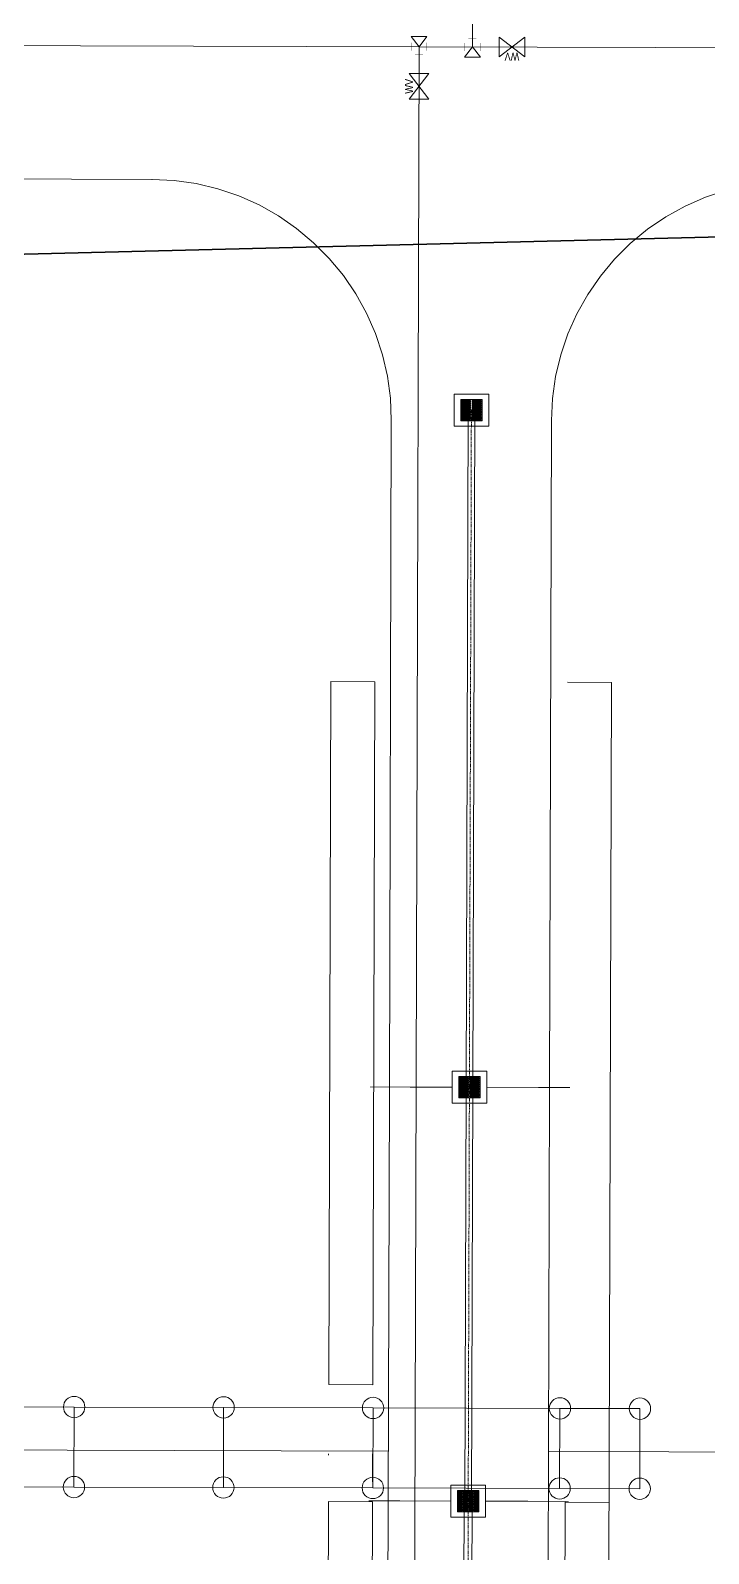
# Model space of a CAD drawing. Header units: feet. Extents: x 2383389 to 2386040, y 1992760 to 1995674.
# Drawn here: x 2384730.5 to 2384857.5, y 1993639.5 to 1993924.9 of the extents above; entities that cross this region are included whole.
import ezdxf
from ezdxf.enums import TextEntityAlignment as Align
from ezdxf.lldxf.tags import DXFTag

# ---------------------------------------------------------------- set-up
doc = ezdxf.new("R2010")
doc.units = ezdxf.units.FT
doc.header["$MEASUREMENT"] = 0
doc.linetypes.add('PHANTOM2', pattern=[1.25, 0.625, -0.125, 0.125, -0.125, 0.125, -0.125])
doc.layers.get('0').update_dxf_attribs({"lineweight": 15})
for name, color, linetype, lineweight in [('C-FIRE-PIPE-06IN', 150, "UT-FIRE6''", 0), ('C-FIRE-PIPE-08IN', 150, 'UT-FIRE8', 0), ('C-FIRE-PIPE-12IN', 140, "UT-FIRE12''", 0), ('C-FIRE-STRC', 140, 'Continuous', 0)]:
    doc.layers.add(name, color=color, linetype=linetype, lineweight=lineweight)
for name, color, linetype, lineweight, true_color in [('C-PRKG-CONC', 1, 'Continuous', 0, 0xff0000), ('C-PRKG-GRVL', 7, 'Continuous', 0, 0xadadad), ('C-STRM-PIPE', 7, 'Continuous', 0, 0x00cc33), ('C-STRM-PIPE-PH2', 7, 'Continuous', 0, 0x00cc33), ('C-STRM-STRC', 7, 'Continuous', 0, 0x00cc33)]:
    doc.layers.add(name, color=color, linetype=linetype, lineweight=lineweight, true_color=true_color)
doc.layers.add('CJ-TOPO-PIPE', color=11, linetype='PHANTOM2')
doc.layers.add('CJ-TOPO-ROAD', color=52, linetype='Continuous')
doc.styles.add('_sys_ls_Arial Narrow', font='ARIALN.TTF', dxfattribs={"height": 1})
doc.styles.add('PFI_100', font='ARIALN.TTF', dxfattribs={"height": 0.03048})
tags = doc.linetypes.add("UT-FIRE12''", pattern='A,1.25,-0.05,["12\'\'F",_sys_ls_Arial Narrow,S=0.1,R=0,X=-0.05,Y=-0.04],-0.2', length=1.5).pattern_tags.tags
tags[15:16] = [DXFTag(74, 4), DXFTag(75, 0), DXFTag(340, '0'), DXFTag(46, 0.03937), DXFTag(50, 0.0), DXFTag(44, 0.0), DXFTag(45, 0.0)]
tags[4:5] = [DXFTag(74, 4), DXFTag(75, 0), DXFTag(340, '0'), DXFTag(46, 0.03937), DXFTag(50, 0.0), DXFTag(44, 0.0), DXFTag(45, 0.0)]
tags = doc.linetypes.add("UT-FIRE6''", pattern='A,1.25,-0.05,["6\'\'F",_sys_ls_Arial Narrow,S=0.1,R=0,X=-0.025,Y=-0.04],-0.2', length=1.5).pattern_tags.tags
tags[15:16] = [DXFTag(74, 4), DXFTag(75, 0), DXFTag(340, '0'), DXFTag(46, 0.03937), DXFTag(50, 0.0), DXFTag(44, 0.0), DXFTag(45, 0.0)]
tags[4:5] = [DXFTag(74, 4), DXFTag(75, 0), DXFTag(340, '0'), DXFTag(46, 0.03937), DXFTag(50, 0.0), DXFTag(44, 0.0), DXFTag(45, 0.0)]
tags = doc.linetypes.add('UT-FIRE8', pattern='A,1.25,-0.05,["8\'\'F",_sys_ls_Arial Narrow,S=0.1,R=0,X=-0.025,Y=-0.04],-0.2', length=1.5).pattern_tags.tags
tags[15:16] = [DXFTag(74, 4), DXFTag(75, 0), DXFTag(340, '0'), DXFTag(46, 0.03937), DXFTag(50, 0.0), DXFTag(44, 0.0), DXFTag(45, 0.0)]
tags[4:5] = [DXFTag(74, 4), DXFTag(75, 0), DXFTag(340, '0'), DXFTag(46, 0.03937), DXFTag(50, 0.0), DXFTag(44, 0.0), DXFTag(45, 0.0)]

msp = doc.modelspace()

# ---------------------------------------------------------------- linework, layer by layer
at = {"color": 7}
for p, q in [((2384710.64007, 1993667.03704, 4.5), (2384738.63995, 1993666.95536, 4.5)), ((2384738.63995, 1993666.95536, 4.5), (2384738.5962, 1993651.95543, 4.5)), ((2384738.63995, 1993666.95536, 4.5), (2384766.63983, 1993666.87369, 4.5)), ((2384766.63983, 1993666.87369, 4.5), (2384766.59608, 1993651.87376, 4.5)), ((2384766.63983, 1993666.87369, 4.5), (2384794.63972, 1993666.79202, 4.5)), ((2384794.63972, 1993666.79202, 4.5), (2384794.59596, 1993651.79208, 4.5)), ((2384794.63972, 1993666.79202, 4.5), (2384829.63957, 1993666.68993, 4.5)), ((2384829.63957, 1993666.68993, 4.5), (2384829.59581, 1993651.68999, 4.5)), ((2384829.63957, 1993666.68993, 4.5), (2384844.6395, 1993666.64618, 4.5)), ((2384844.6395, 1993666.64618, 4.5), (2384844.59575, 1993651.64624, 4.5)), ((2384710.59632, 1993652.0371, 4.5), (2384738.5962, 1993651.95543, 4.5)), ((2384738.5962, 1993651.95543, 4.5), (2384766.59608, 1993651.87376, 4.5)), ((2384766.59608, 1993651.87376, 4.5), (2384794.59596, 1993651.79208, 4.5)), ((2384794.59596, 1993651.79208, 4.5), (2384829.59581, 1993651.68999, 4.5)), ((2384829.59581, 1993651.68999, 4.5), (2384844.59575, 1993651.64624, 4.5))]:
    msp.add_line(p, q, dxfattribs=at)
for centre in [(2384738.63995, 1993666.95536, 4.5), (2384766.63983, 1993666.87369, 4.5), (2384794.63972, 1993666.79202, 4.5), (2384829.63957, 1993666.68993, 4.5), (2384844.6395, 1993666.64618, 4.5), (2384738.5962, 1993651.95543, 4.5), (2384766.59608, 1993651.87376, 4.5), (2384794.59596, 1993651.79208, 4.5), (2384829.59581, 1993651.68999, 4.5), (2384844.59575, 1993651.64624, 4.5)]:
    msp.add_circle(centre, 2, dxfattribs=at)
at = {"layer": 'C-FIRE-PIPE-06IN'}
msp.add_lwpolyline([(2385090.26253, 1993657.95962), (2385091.02986, 1993921.027), (2384803.2604, 1993921.86638)], dxfattribs=at)
at = {"layer": 'C-FIRE-PIPE-08IN', "flags": 128}
msp.add_lwpolyline([(2384813.26015, 1993921.76578), (2384813.35286, 1993953.55285), (2384787.18129, 1993984.58964), (2384782.06902, 1993984.60455)], dxfattribs=at)
at = {"layer": 'C-FIRE-PIPE-12IN'}
for points in [[(2384803.2604, 1993921.86638), (2384485.95768, 1993922.79192), (2384487.72076, 1994527.23001), (2384501.53667, 1994560.58457), (2384504.95157, 1995009.85291), (2384471.707, 1995083.419)], [(2384800.12693, 1992850.13847), (2384803.2604, 1993921.86638)]]:
    msp.add_lwpolyline(points, dxfattribs=at)
at = {"layer": 'C-FIRE-PIPE-12IN', "const_width": 0.06096, "flags": 128}
for points in [[(2384801.77094, 1993922.62099), (2384801.77149, 1993921.12099)], [(2384804.73962, 1993921.12207), (2384804.73907, 1993922.62207)], [(2384811.77091, 1993922.59328), (2384811.77145, 1993921.09328)], [(2384814.0047, 1993923.32816), (2384812.5047, 1993923.32761)], [(2384813.2547, 1993923.32788), (2384813.25524, 1993921.84382)], [(2384814.73958, 1993921.09436), (2384814.73903, 1993922.59436)], [(2384801.77122, 1993921.87099), (2384803.25528, 1993921.87153)], [(2384802.50582, 1993920.38719), (2384804.00582, 1993920.38774)], [(2384804.73934, 1993921.87207), (2384803.25528, 1993921.87153)], [(2384803.25582, 1993920.38747), (2384803.25528, 1993921.87153)], [(2384811.77118, 1993921.84328), (2384813.25524, 1993921.84382)], [(2384814.73931, 1993921.84436), (2384813.25524, 1993921.84382)]]:
    msp.add_lwpolyline(points, dxfattribs=at)
at = {"layer": 'C-FIRE-PIPE-12IN', "flags": 128}
for points in [[(2384804.73864, 1993923.79207), (2384803.25528, 1993921.87153), (2384801.77052, 1993923.79099), (2384804.73864, 1993923.79207)], [(2384811.77188, 1993919.92328), (2384813.25524, 1993921.84382), (2384814.74001, 1993919.92436), (2384811.77188, 1993919.92328)]]:
    msp.add_lwpolyline(points, dxfattribs=at)
at = {"layer": 'C-FIRE-STRC', "linetype": 'ByBlock', "lineweight": 0}
for p, q in [((2384818.26031, 1993919.97361), (2384823.04464, 1993923.67165)), ((2384818.26031, 1993923.67165), (2384818.26031, 1993919.97361)), ((2384823.04464, 1993919.97361), (2384818.26031, 1993923.67165)), ((2384823.04464, 1993923.67165), (2384823.04464, 1993919.97361)), ((2384801.39674, 1993916.8494), (2384805.09478, 1993912.06508)), ((2384805.09478, 1993916.8494), (2384801.39674, 1993916.8494)), ((2384801.39674, 1993912.06508), (2384805.09478, 1993916.8494)), ((2384805.09478, 1993912.06508), (2384801.39674, 1993912.06508))]:
    msp.add_line(p, q, dxfattribs=at)
at = {"layer": 'C-PRKG-CONC'}
for points, elevation in [([(2384707.92777, 1993897.14435), (2384753.18519, 1993897.01234), (2384753.23613, 1993897.01216), (2384757.38739, 1993896.80339), (2384761.50169, 1993896.21248), (2384765.54391, 1993895.24447), (2384769.47957, 1993893.90762), (2384773.27509, 1993892.21333), (2384776.89809, 1993890.17607), (2384780.31766, 1993887.81321), (2384783.50463, 1993885.14491), (2384786.4318, 1993882.19394), (2384789.07421, 1993878.98547), (2384791.4093, 1993875.54687), (2384793.41716, 1993871.90749), (2384795.08065, 1993868.09837), (2384796.38559, 1993864.15202), (2384797.32083, 1993860.10209), (2384797.87841, 1993855.98315), (2384798.05374, 1993851.88127), (2384798.05316, 1993851.68486), (2384797.68741, 1993726.29132), (2384797.46185, 1993648.96193), (2384797.35627, 1993612.76711)], 280.58), ([(2384827.42438, 1993636.07419), (2384827.68971, 1993727.03678), (2384828.05303, 1993851.59626), (2384828.05361, 1993851.79376), (2384828.05361, 1993851.79376), (2384828.25768, 1993855.94526), (2384828.84393, 1993860.06022), (2384829.80737, 1993864.10354), (2384831.13976, 1993868.04071), (2384832.82975, 1993871.83814), (2384834.86291, 1993875.46345), (2384837.2219, 1993878.8857), (2384839.88659, 1993882.07568), (2384842.83424, 1993885.00619), (2384846.03972, 1993887.65223), (2384849.47567, 1993889.99121), (2384853.11277, 1993892.00319), (2384856.92001, 1993893.67099), (2384860.86488, 1993894.9804)], 284.15485)]:
    msp.add_lwpolyline(points, dxfattribs=dict(at, elevation=elevation))
at = {"layer": 'C-PRKG-CONC', "flags": 128}
for points in [[(2384797.49029, 1993658.71116), (2384617.02597, 1993659.23755)], [(2384786.28523, 1993658.19684), (2384786.28454, 1993657.96045)], [(2384794.5199, 1993652.92675), (2384794.5352, 1993658.17253)], [(2385007.95448, 1993658.09727), (2384827.49016, 1993658.62366)], [(2384838.88908, 1993658.0434), (2384838.27223, 1993446.56709), (2384830.02008, 1993446.59116)], [(2384786.25908, 1993649.22965), (2384785.66839, 1993446.72053)], [(2384786.25908, 1993649.22965), (2384794.50904, 1993649.20559)], [(2384793.91835, 1993446.69622), (2384794.50904, 1993649.20559)], [(2384838.86292, 1993649.07622), (2384830.61296, 1993649.10028), (2384830.02227, 1993446.59116)]]:
    msp.add_lwpolyline(points, dxfattribs=at)
at = {"layer": 'C-PRKG-GRVL', "flags": 128}
for points in [[(2384786.32304, 1993671.15817), (2384786.7073, 1993802.89625), (2384794.95727, 1993802.87219), (2384794.573, 1993671.13411)], [(2384838.8874, 1993656.72064), (2384839.31333, 1993802.74281), (2384831.06118, 1993802.76688)], [(2384786.32304, 1993671.15817), (2384794.573, 1993671.13411)]]:
    msp.add_lwpolyline(points, dxfattribs=at)
at = {"layer": 'C-STRM-PIPE', "color": 102, "linetype": 'Continuous', "lineweight": 0, "true_color": 0x00cc33}
for p, q in [((2384812.43425, 1993853.75139), (2384812.06419, 1993726.88056)), ((2384813.68425, 1993853.74775), (2384813.31418, 1993726.87691)), ((2384812.06419, 1993726.88056), (2384811.83798, 1993649.32928)), ((2384813.31418, 1993726.87691), (2384813.08798, 1993649.32563)), ((2384811.71298, 1993649.32964), (2384811.42858, 1993551.8257)), ((2384813.21298, 1993649.32527), (2384812.92857, 1993551.82133))]:
    msp.add_line(p, q, dxfattribs=at)
at = {"layer": 'C-STRM-PIPE-PH2', "const_width": 0.1524, "flags": 128}
for points in [[(2384809.43572, 1993726.88445), (2384794.06908, 1993726.92927)], [(2384815.9357, 1993726.87302), (2384831.50635, 1993726.8276)], [(2384809.2093, 1993649.33294), (2384793.84287, 1993649.37776)], [(2384815.70928, 1993649.32151), (2384831.28014, 1993649.27609)]]:
    msp.add_lwpolyline(points, dxfattribs=at)
at = {"layer": 'C-STRM-STRC'}
for points in [[(2384816.30925, 1993856.74957, 0), (2384816.30925, 1993850.74957, 0), (2384809.80925, 1993850.74957, 0), (2384809.80925, 1993856.74957, 0), (2384816.30925, 1993856.74957, 0)], [(2384815.05925, 1993855.74957, 0), (2384815.05925, 1993851.74957, 0), (2384811.05925, 1993851.74957, 0), (2384811.05925, 1993855.74957, 0), (2384815.05925, 1993855.74957, 0)], [(2384811.20631, 1993855.60251, 0), (2384811.20631, 1993855.47506, 0), (2384812.02003, 1993855.47506, 0), (2384812.02003, 1993855.60251, 0), (2384811.20631, 1993855.60251, 0)], [(2384811.20631, 1993855.37702, 0), (2384811.20631, 1993855.24957, 0), (2384812.02003, 1993855.24957, 0), (2384812.02003, 1993855.37702, 0), (2384811.20631, 1993855.37702, 0)], [(2384811.20631, 1993855.15153, 0), (2384811.20631, 1993855.02408, 0), (2384812.02003, 1993855.02408, 0), (2384812.02003, 1993855.15153, 0), (2384811.20631, 1993855.15153, 0)], [(2384811.20631, 1993854.92604, 0), (2384811.20631, 1993854.79859, 0), (2384812.02003, 1993854.79859, 0), (2384812.02003, 1993854.92604, 0), (2384811.20631, 1993854.92604, 0)], [(2384811.20631, 1993854.70055, 0), (2384811.20631, 1993854.5731, 0), (2384812.02003, 1993854.5731, 0), (2384812.02003, 1993854.70055, 0), (2384811.20631, 1993854.70055, 0)], [(2384811.20631, 1993854.47506, 0), (2384811.20631, 1993854.34761, 0), (2384812.02003, 1993854.34761, 0), (2384812.02003, 1993854.47506, 0), (2384811.20631, 1993854.47506, 0)], [(2384811.20631, 1993854.24957, 0), (2384811.20631, 1993854.12212, 0), (2384812.02003, 1993854.12212, 0), (2384812.02003, 1993854.24957, 0), (2384811.20631, 1993854.24957, 0)], [(2384811.20631, 1993854.02408, 0), (2384811.20631, 1993853.89663, 0), (2384812.02003, 1993853.89663, 0), (2384812.02003, 1993854.02408, 0), (2384811.20631, 1993854.02408, 0)], [(2384811.20631, 1993853.79859, 0), (2384811.20631, 1993853.67114, 0), (2384812.02003, 1993853.67114, 0), (2384812.02003, 1993853.79859, 0), (2384811.20631, 1993853.79859, 0)], [(2384811.20631, 1993853.60251, 0), (2384811.20631, 1993853.47506, 0), (2384812.02003, 1993853.47506, 0), (2384812.02003, 1993853.60251, 0), (2384811.20631, 1993853.60251, 0)], [(2384812.09847, 1993855.60251, 0), (2384812.09847, 1993855.47506, 0), (2384812.91219, 1993855.47506, 0), (2384812.91219, 1993855.60251, 0), (2384812.09847, 1993855.60251, 0)], [(2384812.09847, 1993855.37702, 0), (2384812.09847, 1993855.24957, 0), (2384812.91219, 1993855.24957, 0), (2384812.91219, 1993855.37702, 0), (2384812.09847, 1993855.37702, 0)], [(2384812.09847, 1993855.15153, 0), (2384812.09847, 1993855.02408, 0), (2384812.91219, 1993855.02408, 0), (2384812.91219, 1993855.15153, 0), (2384812.09847, 1993855.15153, 0)], [(2384812.09847, 1993854.92604, 0), (2384812.09847, 1993854.79859, 0), (2384812.91219, 1993854.79859, 0), (2384812.91219, 1993854.92604, 0), (2384812.09847, 1993854.92604, 0)], [(2384812.09847, 1993854.70055, 0), (2384812.09847, 1993854.5731, 0), (2384812.91219, 1993854.5731, 0), (2384812.91219, 1993854.70055, 0), (2384812.09847, 1993854.70055, 0)], [(2384812.09847, 1993854.47506, 0), (2384812.09847, 1993854.34761, 0), (2384812.91219, 1993854.34761, 0), (2384812.91219, 1993854.47506, 0), (2384812.09847, 1993854.47506, 0)], [(2384812.09847, 1993854.24957, 0), (2384812.09847, 1993854.12212, 0), (2384812.91219, 1993854.12212, 0), (2384812.91219, 1993854.24957, 0), (2384812.09847, 1993854.24957, 0)], [(2384812.09847, 1993854.02408, 0), (2384812.09847, 1993853.89663, 0), (2384812.91219, 1993853.89663, 0), (2384812.91219, 1993854.02408, 0), (2384812.09847, 1993854.02408, 0)], [(2384812.09847, 1993853.79859, 0), (2384812.09847, 1993853.67114, 0), (2384812.91219, 1993853.67114, 0), (2384812.91219, 1993853.79859, 0), (2384812.09847, 1993853.79859, 0)], [(2384812.09847, 1993853.60251, 0), (2384812.09847, 1993853.47506, 0), (2384812.91219, 1993853.47506, 0), (2384812.91219, 1993853.60251, 0), (2384812.09847, 1993853.60251, 0)], [(2384813.20631, 1993855.60251, 0), (2384813.20631, 1993855.47506, 0), (2384814.02003, 1993855.47506, 0), (2384814.02003, 1993855.60251, 0), (2384813.20631, 1993855.60251, 0)], [(2384813.20631, 1993855.37702, 0), (2384813.20631, 1993855.24957, 0), (2384814.02003, 1993855.24957, 0), (2384814.02003, 1993855.37702, 0), (2384813.20631, 1993855.37702, 0)], [(2384813.20631, 1993855.15153, 0), (2384813.20631, 1993855.02408, 0), (2384814.02003, 1993855.02408, 0), (2384814.02003, 1993855.15153, 0), (2384813.20631, 1993855.15153, 0)], [(2384813.20631, 1993854.92604, 0), (2384813.20631, 1993854.79859, 0), (2384814.02003, 1993854.79859, 0), (2384814.02003, 1993854.92604, 0), (2384813.20631, 1993854.92604, 0)], [(2384813.20631, 1993854.70055, 0), (2384813.20631, 1993854.5731, 0), (2384814.02003, 1993854.5731, 0), (2384814.02003, 1993854.70055, 0), (2384813.20631, 1993854.70055, 0)], [(2384813.20631, 1993854.47506, 0), (2384813.20631, 1993854.34761, 0), (2384814.02003, 1993854.34761, 0), (2384814.02003, 1993854.47506, 0), (2384813.20631, 1993854.47506, 0)], [(2384813.20631, 1993854.24957, 0), (2384813.20631, 1993854.12212, 0), (2384814.02003, 1993854.12212, 0), (2384814.02003, 1993854.24957, 0), (2384813.20631, 1993854.24957, 0)], [(2384813.20631, 1993854.02408, 0), (2384813.20631, 1993853.89663, 0), (2384814.02003, 1993853.89663, 0), (2384814.02003, 1993854.02408, 0), (2384813.20631, 1993854.02408, 0)], [(2384813.20631, 1993853.79859, 0), (2384813.20631, 1993853.67114, 0), (2384814.02003, 1993853.67114, 0), (2384814.02003, 1993853.79859, 0), (2384813.20631, 1993853.79859, 0)], [(2384813.20631, 1993853.60251, 0), (2384813.20631, 1993853.47506, 0), (2384814.02003, 1993853.47506, 0), (2384814.02003, 1993853.60251, 0), (2384813.20631, 1993853.60251, 0)], [(2384814.09847, 1993855.60251, 0), (2384814.09847, 1993855.47506, 0), (2384814.91219, 1993855.47506, 0), (2384814.91219, 1993855.60251, 0), (2384814.09847, 1993855.60251, 0)], [(2384814.09847, 1993855.37702, 0), (2384814.09847, 1993855.24957, 0), (2384814.91219, 1993855.24957, 0), (2384814.91219, 1993855.37702, 0), (2384814.09847, 1993855.37702, 0)], [(2384814.09847, 1993855.15153, 0), (2384814.09847, 1993855.02408, 0), (2384814.91219, 1993855.02408, 0), (2384814.91219, 1993855.15153, 0), (2384814.09847, 1993855.15153, 0)], [(2384814.09847, 1993854.92604, 0), (2384814.09847, 1993854.79859, 0), (2384814.91219, 1993854.79859, 0), (2384814.91219, 1993854.92604, 0), (2384814.09847, 1993854.92604, 0)], [(2384814.09847, 1993854.70055, 0), (2384814.09847, 1993854.5731, 0), (2384814.91219, 1993854.5731, 0), (2384814.91219, 1993854.70055, 0), (2384814.09847, 1993854.70055, 0)], [(2384814.09847, 1993854.47506, 0), (2384814.09847, 1993854.34761, 0), (2384814.91219, 1993854.34761, 0), (2384814.91219, 1993854.47506, 0), (2384814.09847, 1993854.47506, 0)], [(2384814.09847, 1993854.24957, 0), (2384814.09847, 1993854.12212, 0), (2384814.91219, 1993854.12212, 0), (2384814.91219, 1993854.24957, 0), (2384814.09847, 1993854.24957, 0)], [(2384814.09847, 1993854.02408, 0), (2384814.09847, 1993853.89663, 0), (2384814.91219, 1993853.89663, 0), (2384814.91219, 1993854.02408, 0), (2384814.09847, 1993854.02408, 0)], [(2384814.09847, 1993853.79859, 0), (2384814.09847, 1993853.67114, 0), (2384814.91219, 1993853.67114, 0), (2384814.91219, 1993853.79859, 0), (2384814.09847, 1993853.79859, 0)], [(2384814.09847, 1993853.60251, 0), (2384814.09847, 1993853.47506, 0), (2384814.91219, 1993853.47506, 0), (2384814.91219, 1993853.60251, 0), (2384814.09847, 1993853.60251, 0)], [(2384811.20631, 1993853.37702, 0), (2384811.20631, 1993853.24957, 0), (2384812.02003, 1993853.24957, 0), (2384812.02003, 1993853.37702, 0), (2384811.20631, 1993853.37702, 0)], [(2384811.20631, 1993853.15153, 0), (2384811.20631, 1993853.02408, 0), (2384812.02003, 1993853.02408, 0), (2384812.02003, 1993853.15153, 0), (2384811.20631, 1993853.15153, 0)], [(2384811.20631, 1993852.92604, 0), (2384811.20631, 1993852.79859, 0), (2384812.02003, 1993852.79859, 0), (2384812.02003, 1993852.92604, 0), (2384811.20631, 1993852.92604, 0)], [(2384811.20631, 1993852.70055, 0), (2384811.20631, 1993852.5731, 0), (2384812.02003, 1993852.5731, 0), (2384812.02003, 1993852.70055, 0), (2384811.20631, 1993852.70055, 0)], [(2384811.20631, 1993852.47506, 0), (2384811.20631, 1993852.34761, 0), (2384812.02003, 1993852.34761, 0), (2384812.02003, 1993852.47506, 0), (2384811.20631, 1993852.47506, 0)], [(2384811.20631, 1993852.24957, 0), (2384811.20631, 1993852.12212, 0), (2384812.02003, 1993852.12212, 0), (2384812.02003, 1993852.24957, 0), (2384811.20631, 1993852.24957, 0)], [(2384811.20631, 1993852.02408, 0), (2384811.20631, 1993851.89663, 0), (2384812.02003, 1993851.89663, 0), (2384812.02003, 1993852.02408, 0), (2384811.20631, 1993852.02408, 0)], [(2384812.09847, 1993853.37702, 0), (2384812.09847, 1993853.24957, 0), (2384812.91219, 1993853.24957, 0), (2384812.91219, 1993853.37702, 0), (2384812.09847, 1993853.37702, 0)], [(2384812.09847, 1993853.15153, 0), (2384812.09847, 1993853.02408, 0), (2384812.91219, 1993853.02408, 0), (2384812.91219, 1993853.15153, 0), (2384812.09847, 1993853.15153, 0)], [(2384812.09847, 1993852.92604, 0), (2384812.09847, 1993852.79859, 0), (2384812.91219, 1993852.79859, 0), (2384812.91219, 1993852.92604, 0), (2384812.09847, 1993852.92604, 0)], [(2384812.09847, 1993852.70055, 0), (2384812.09847, 1993852.5731, 0), (2384812.91219, 1993852.5731, 0), (2384812.91219, 1993852.70055, 0), (2384812.09847, 1993852.70055, 0)], [(2384812.09847, 1993852.47506, 0), (2384812.09847, 1993852.34761, 0), (2384812.91219, 1993852.34761, 0), (2384812.91219, 1993852.47506, 0), (2384812.09847, 1993852.47506, 0)], [(2384812.09847, 1993852.24957, 0), (2384812.09847, 1993852.12212, 0), (2384812.91219, 1993852.12212, 0), (2384812.91219, 1993852.24957, 0), (2384812.09847, 1993852.24957, 0)], [(2384812.09847, 1993852.02408, 0), (2384812.09847, 1993851.89663, 0), (2384812.91219, 1993851.89663, 0), (2384812.91219, 1993852.02408, 0), (2384812.09847, 1993852.02408, 0)], [(2384813.20631, 1993853.37702, 0), (2384813.20631, 1993853.24957, 0), (2384814.02003, 1993853.24957, 0), (2384814.02003, 1993853.37702, 0), (2384813.20631, 1993853.37702, 0)], [(2384813.20631, 1993853.15153, 0), (2384813.20631, 1993853.02408, 0), (2384814.02003, 1993853.02408, 0), (2384814.02003, 1993853.15153, 0), (2384813.20631, 1993853.15153, 0)], [(2384813.20631, 1993852.92604, 0), (2384813.20631, 1993852.79859, 0), (2384814.02003, 1993852.79859, 0), (2384814.02003, 1993852.92604, 0), (2384813.20631, 1993852.92604, 0)], [(2384813.20631, 1993852.70055, 0), (2384813.20631, 1993852.5731, 0), (2384814.02003, 1993852.5731, 0), (2384814.02003, 1993852.70055, 0), (2384813.20631, 1993852.70055, 0)], [(2384813.20631, 1993852.47506, 0), (2384813.20631, 1993852.34761, 0), (2384814.02003, 1993852.34761, 0), (2384814.02003, 1993852.47506, 0), (2384813.20631, 1993852.47506, 0)], [(2384813.20631, 1993852.24957, 0), (2384813.20631, 1993852.12212, 0), (2384814.02003, 1993852.12212, 0), (2384814.02003, 1993852.24957, 0), (2384813.20631, 1993852.24957, 0)], [(2384813.20631, 1993852.02408, 0), (2384813.20631, 1993851.89663, 0), (2384814.02003, 1993851.89663, 0), (2384814.02003, 1993852.02408, 0), (2384813.20631, 1993852.02408, 0)], [(2384814.09847, 1993853.37702, 0), (2384814.09847, 1993853.24957, 0), (2384814.91219, 1993853.24957, 0), (2384814.91219, 1993853.37702, 0), (2384814.09847, 1993853.37702, 0)], [(2384814.09847, 1993853.15153, 0), (2384814.09847, 1993853.02408, 0), (2384814.91219, 1993853.02408, 0), (2384814.91219, 1993853.15153, 0), (2384814.09847, 1993853.15153, 0)], [(2384814.09847, 1993852.92604, 0), (2384814.09847, 1993852.79859, 0), (2384814.91219, 1993852.79859, 0), (2384814.91219, 1993852.92604, 0), (2384814.09847, 1993852.92604, 0)], [(2384814.09847, 1993852.70055, 0), (2384814.09847, 1993852.5731, 0), (2384814.91219, 1993852.5731, 0), (2384814.91219, 1993852.70055, 0), (2384814.09847, 1993852.70055, 0)], [(2384814.09847, 1993852.47506, 0), (2384814.09847, 1993852.34761, 0), (2384814.91219, 1993852.34761, 0), (2384814.91219, 1993852.47506, 0), (2384814.09847, 1993852.47506, 0)], [(2384814.09847, 1993852.24957, 0), (2384814.09847, 1993852.12212, 0), (2384814.91219, 1993852.12212, 0), (2384814.91219, 1993852.24957, 0), (2384814.09847, 1993852.24957, 0)], [(2384814.09847, 1993852.02408, 0), (2384814.09847, 1993851.89663, 0), (2384814.91219, 1993851.89663, 0), (2384814.91219, 1993852.02408, 0), (2384814.09847, 1993852.02408, 0)], [(2384815.93919, 1993729.87873, 0), (2384815.93919, 1993723.87873, 0), (2384809.43919, 1993723.87873, 0), (2384809.43919, 1993729.87873, 0), (2384815.93919, 1993729.87873, 0)], [(2384814.68919, 1993728.87873, 0), (2384814.68919, 1993724.87873, 0), (2384810.68919, 1993724.87873, 0), (2384810.68919, 1993728.87873, 0), (2384814.68919, 1993728.87873, 0)], [(2384810.83624, 1993728.73168, 0), (2384810.83624, 1993728.60422, 0), (2384811.64997, 1993728.60422, 0), (2384811.64997, 1993728.73168, 0), (2384810.83624, 1993728.73168, 0)], [(2384810.83624, 1993728.50619, 0), (2384810.83624, 1993728.37873, 0), (2384811.64997, 1993728.37873, 0), (2384811.64997, 1993728.50619, 0), (2384810.83624, 1993728.50619, 0)], [(2384810.83624, 1993728.28069, 0), (2384810.83624, 1993728.15324, 0), (2384811.64997, 1993728.15324, 0), (2384811.64997, 1993728.28069, 0), (2384810.83624, 1993728.28069, 0)], [(2384810.83624, 1993728.0552, 0), (2384810.83624, 1993727.92775, 0), (2384811.64997, 1993727.92775, 0), (2384811.64997, 1993728.0552, 0), (2384810.83624, 1993728.0552, 0)], [(2384811.7284, 1993728.73168, 0), (2384811.7284, 1993728.60422, 0), (2384812.54213, 1993728.60422, 0), (2384812.54213, 1993728.73168, 0), (2384811.7284, 1993728.73168, 0)], [(2384811.7284, 1993728.50619, 0), (2384811.7284, 1993728.37873, 0), (2384812.54213, 1993728.37873, 0), (2384812.54213, 1993728.50619, 0), (2384811.7284, 1993728.50619, 0)], [(2384811.7284, 1993728.28069, 0), (2384811.7284, 1993728.15324, 0), (2384812.54213, 1993728.15324, 0), (2384812.54213, 1993728.28069, 0), (2384811.7284, 1993728.28069, 0)], [(2384811.7284, 1993728.0552, 0), (2384811.7284, 1993727.92775, 0), (2384812.54213, 1993727.92775, 0), (2384812.54213, 1993728.0552, 0), (2384811.7284, 1993728.0552, 0)], [(2384812.83624, 1993728.73168, 0), (2384812.83624, 1993728.60422, 0), (2384813.64997, 1993728.60422, 0), (2384813.64997, 1993728.73168, 0), (2384812.83624, 1993728.73168, 0)], [(2384812.83624, 1993728.50619, 0), (2384812.83624, 1993728.37873, 0), (2384813.64997, 1993728.37873, 0), (2384813.64997, 1993728.50619, 0), (2384812.83624, 1993728.50619, 0)], [(2384812.83624, 1993728.28069, 0), (2384812.83624, 1993728.15324, 0), (2384813.64997, 1993728.15324, 0), (2384813.64997, 1993728.28069, 0), (2384812.83624, 1993728.28069, 0)], [(2384812.83624, 1993728.0552, 0), (2384812.83624, 1993727.92775, 0), (2384813.64997, 1993727.92775, 0), (2384813.64997, 1993728.0552, 0), (2384812.83624, 1993728.0552, 0)], [(2384813.7284, 1993728.73168, 0), (2384813.7284, 1993728.60422, 0), (2384814.54213, 1993728.60422, 0), (2384814.54213, 1993728.73168, 0), (2384813.7284, 1993728.73168, 0)], [(2384813.7284, 1993728.50619, 0), (2384813.7284, 1993728.37873, 0), (2384814.54213, 1993728.37873, 0), (2384814.54213, 1993728.50619, 0), (2384813.7284, 1993728.50619, 0)], [(2384813.7284, 1993728.28069, 0), (2384813.7284, 1993728.15324, 0), (2384814.54213, 1993728.15324, 0), (2384814.54213, 1993728.28069, 0), (2384813.7284, 1993728.28069, 0)], [(2384813.7284, 1993728.0552, 0), (2384813.7284, 1993727.92775, 0), (2384814.54213, 1993727.92775, 0), (2384814.54213, 1993728.0552, 0), (2384813.7284, 1993728.0552, 0)], [(2384810.83624, 1993727.82971, 0), (2384810.83624, 1993727.70226, 0), (2384811.64997, 1993727.70226, 0), (2384811.64997, 1993727.82971, 0), (2384810.83624, 1993727.82971, 0)], [(2384810.83624, 1993727.60422, 0), (2384810.83624, 1993727.47677, 0), (2384811.64997, 1993727.47677, 0), (2384811.64997, 1993727.60422, 0), (2384810.83624, 1993727.60422, 0)], [(2384810.83624, 1993727.37873, 0), (2384810.83624, 1993727.25128, 0), (2384811.64997, 1993727.25128, 0), (2384811.64997, 1993727.37873, 0), (2384810.83624, 1993727.37873, 0)], [(2384810.83624, 1993727.15324, 0), (2384810.83624, 1993727.02579, 0), (2384811.64997, 1993727.02579, 0), (2384811.64997, 1993727.15324, 0), (2384810.83624, 1993727.15324, 0)], [(2384810.83624, 1993726.92775, 0), (2384810.83624, 1993726.8003, 0), (2384811.64997, 1993726.8003, 0), (2384811.64997, 1993726.92775, 0), (2384810.83624, 1993726.92775, 0)], [(2384810.83624, 1993726.73168, 0), (2384810.83624, 1993726.60422, 0), (2384811.64997, 1993726.60422, 0), (2384811.64997, 1993726.73168, 0), (2384810.83624, 1993726.73168, 0)], [(2384810.83624, 1993726.50619, 0), (2384810.83624, 1993726.37873, 0), (2384811.64997, 1993726.37873, 0), (2384811.64997, 1993726.50619, 0), (2384810.83624, 1993726.50619, 0)], [(2384810.83624, 1993726.28069, 0), (2384810.83624, 1993726.15324, 0), (2384811.64997, 1993726.15324, 0), (2384811.64997, 1993726.28069, 0), (2384810.83624, 1993726.28069, 0)], [(2384810.83624, 1993726.0552, 0), (2384810.83624, 1993725.92775, 0), (2384811.64997, 1993725.92775, 0), (2384811.64997, 1993726.0552, 0), (2384810.83624, 1993726.0552, 0)], [(2384810.83624, 1993725.82971, 0), (2384810.83624, 1993725.70226, 0), (2384811.64997, 1993725.70226, 0), (2384811.64997, 1993725.82971, 0), (2384810.83624, 1993725.82971, 0)], [(2384810.83624, 1993725.60422, 0), (2384810.83624, 1993725.47677, 0), (2384811.64997, 1993725.47677, 0), (2384811.64997, 1993725.60422, 0), (2384810.83624, 1993725.60422, 0)], [(2384810.83624, 1993725.37873, 0), (2384810.83624, 1993725.25128, 0), (2384811.64997, 1993725.25128, 0), (2384811.64997, 1993725.37873, 0), (2384810.83624, 1993725.37873, 0)], [(2384810.83624, 1993725.15324, 0), (2384810.83624, 1993725.02579, 0), (2384811.64997, 1993725.02579, 0), (2384811.64997, 1993725.15324, 0), (2384810.83624, 1993725.15324, 0)], [(2384811.7284, 1993727.82971, 0), (2384811.7284, 1993727.70226, 0), (2384812.54213, 1993727.70226, 0), (2384812.54213, 1993727.82971, 0), (2384811.7284, 1993727.82971, 0)], [(2384811.7284, 1993727.60422, 0), (2384811.7284, 1993727.47677, 0), (2384812.54213, 1993727.47677, 0), (2384812.54213, 1993727.60422, 0), (2384811.7284, 1993727.60422, 0)], [(2384811.7284, 1993727.37873, 0), (2384811.7284, 1993727.25128, 0), (2384812.54213, 1993727.25128, 0), (2384812.54213, 1993727.37873, 0), (2384811.7284, 1993727.37873, 0)], [(2384811.7284, 1993727.15324, 0), (2384811.7284, 1993727.02579, 0), (2384812.54213, 1993727.02579, 0), (2384812.54213, 1993727.15324, 0), (2384811.7284, 1993727.15324, 0)], [(2384811.7284, 1993726.92775, 0), (2384811.7284, 1993726.8003, 0), (2384812.54213, 1993726.8003, 0), (2384812.54213, 1993726.92775, 0), (2384811.7284, 1993726.92775, 0)], [(2384811.7284, 1993726.73168, 0), (2384811.7284, 1993726.60422, 0), (2384812.54213, 1993726.60422, 0), (2384812.54213, 1993726.73168, 0), (2384811.7284, 1993726.73168, 0)], [(2384811.7284, 1993726.50619, 0), (2384811.7284, 1993726.37873, 0), (2384812.54213, 1993726.37873, 0), (2384812.54213, 1993726.50619, 0), (2384811.7284, 1993726.50619, 0)], [(2384811.7284, 1993726.28069, 0), (2384811.7284, 1993726.15324, 0), (2384812.54213, 1993726.15324, 0), (2384812.54213, 1993726.28069, 0), (2384811.7284, 1993726.28069, 0)], [(2384811.7284, 1993726.0552, 0), (2384811.7284, 1993725.92775, 0), (2384812.54213, 1993725.92775, 0), (2384812.54213, 1993726.0552, 0), (2384811.7284, 1993726.0552, 0)], [(2384811.7284, 1993725.82971, 0), (2384811.7284, 1993725.70226, 0), (2384812.54213, 1993725.70226, 0), (2384812.54213, 1993725.82971, 0), (2384811.7284, 1993725.82971, 0)], [(2384811.7284, 1993725.60422, 0), (2384811.7284, 1993725.47677, 0), (2384812.54213, 1993725.47677, 0), (2384812.54213, 1993725.60422, 0), (2384811.7284, 1993725.60422, 0)], [(2384811.7284, 1993725.37873, 0), (2384811.7284, 1993725.25128, 0), (2384812.54213, 1993725.25128, 0), (2384812.54213, 1993725.37873, 0), (2384811.7284, 1993725.37873, 0)], [(2384811.7284, 1993725.15324, 0), (2384811.7284, 1993725.02579, 0), (2384812.54213, 1993725.02579, 0), (2384812.54213, 1993725.15324, 0), (2384811.7284, 1993725.15324, 0)], [(2384812.83624, 1993727.82971, 0), (2384812.83624, 1993727.70226, 0), (2384813.64997, 1993727.70226, 0), (2384813.64997, 1993727.82971, 0), (2384812.83624, 1993727.82971, 0)], [(2384812.83624, 1993727.60422, 0), (2384812.83624, 1993727.47677, 0), (2384813.64997, 1993727.47677, 0), (2384813.64997, 1993727.60422, 0), (2384812.83624, 1993727.60422, 0)], [(2384812.83624, 1993727.37873, 0), (2384812.83624, 1993727.25128, 0), (2384813.64997, 1993727.25128, 0), (2384813.64997, 1993727.37873, 0), (2384812.83624, 1993727.37873, 0)], [(2384812.83624, 1993727.15324, 0), (2384812.83624, 1993727.02579, 0), (2384813.64997, 1993727.02579, 0), (2384813.64997, 1993727.15324, 0), (2384812.83624, 1993727.15324, 0)], [(2384812.83624, 1993726.92775, 0), (2384812.83624, 1993726.8003, 0), (2384813.64997, 1993726.8003, 0), (2384813.64997, 1993726.92775, 0), (2384812.83624, 1993726.92775, 0)], [(2384812.83624, 1993726.73168, 0), (2384812.83624, 1993726.60422, 0), (2384813.64997, 1993726.60422, 0), (2384813.64997, 1993726.73168, 0), (2384812.83624, 1993726.73168, 0)], [(2384812.83624, 1993726.50619, 0), (2384812.83624, 1993726.37873, 0), (2384813.64997, 1993726.37873, 0), (2384813.64997, 1993726.50619, 0), (2384812.83624, 1993726.50619, 0)], [(2384812.83624, 1993726.28069, 0), (2384812.83624, 1993726.15324, 0), (2384813.64997, 1993726.15324, 0), (2384813.64997, 1993726.28069, 0), (2384812.83624, 1993726.28069, 0)], [(2384812.83624, 1993726.0552, 0), (2384812.83624, 1993725.92775, 0), (2384813.64997, 1993725.92775, 0), (2384813.64997, 1993726.0552, 0), (2384812.83624, 1993726.0552, 0)], [(2384812.83624, 1993725.82971, 0), (2384812.83624, 1993725.70226, 0), (2384813.64997, 1993725.70226, 0), (2384813.64997, 1993725.82971, 0), (2384812.83624, 1993725.82971, 0)], [(2384812.83624, 1993725.60422, 0), (2384812.83624, 1993725.47677, 0), (2384813.64997, 1993725.47677, 0), (2384813.64997, 1993725.60422, 0), (2384812.83624, 1993725.60422, 0)], [(2384812.83624, 1993725.37873, 0), (2384812.83624, 1993725.25128, 0), (2384813.64997, 1993725.25128, 0), (2384813.64997, 1993725.37873, 0), (2384812.83624, 1993725.37873, 0)], [(2384812.83624, 1993725.15324, 0), (2384812.83624, 1993725.02579, 0), (2384813.64997, 1993725.02579, 0), (2384813.64997, 1993725.15324, 0), (2384812.83624, 1993725.15324, 0)], [(2384813.7284, 1993727.82971, 0), (2384813.7284, 1993727.70226, 0), (2384814.54213, 1993727.70226, 0), (2384814.54213, 1993727.82971, 0), (2384813.7284, 1993727.82971, 0)], [(2384813.7284, 1993727.60422, 0), (2384813.7284, 1993727.47677, 0), (2384814.54213, 1993727.47677, 0), (2384814.54213, 1993727.60422, 0), (2384813.7284, 1993727.60422, 0)], [(2384813.7284, 1993727.37873, 0), (2384813.7284, 1993727.25128, 0), (2384814.54213, 1993727.25128, 0), (2384814.54213, 1993727.37873, 0), (2384813.7284, 1993727.37873, 0)], [(2384813.7284, 1993727.15324, 0), (2384813.7284, 1993727.02579, 0), (2384814.54213, 1993727.02579, 0), (2384814.54213, 1993727.15324, 0), (2384813.7284, 1993727.15324, 0)], [(2384813.7284, 1993726.92775, 0), (2384813.7284, 1993726.8003, 0), (2384814.54213, 1993726.8003, 0), (2384814.54213, 1993726.92775, 0), (2384813.7284, 1993726.92775, 0)], [(2384813.7284, 1993726.73168, 0), (2384813.7284, 1993726.60422, 0), (2384814.54213, 1993726.60422, 0), (2384814.54213, 1993726.73168, 0), (2384813.7284, 1993726.73168, 0)], [(2384813.7284, 1993726.50619, 0), (2384813.7284, 1993726.37873, 0), (2384814.54213, 1993726.37873, 0), (2384814.54213, 1993726.50619, 0), (2384813.7284, 1993726.50619, 0)], [(2384813.7284, 1993726.28069, 0), (2384813.7284, 1993726.15324, 0), (2384814.54213, 1993726.15324, 0), (2384814.54213, 1993726.28069, 0), (2384813.7284, 1993726.28069, 0)], [(2384813.7284, 1993726.0552, 0), (2384813.7284, 1993725.92775, 0), (2384814.54213, 1993725.92775, 0), (2384814.54213, 1993726.0552, 0), (2384813.7284, 1993726.0552, 0)], [(2384813.7284, 1993725.82971, 0), (2384813.7284, 1993725.70226, 0), (2384814.54213, 1993725.70226, 0), (2384814.54213, 1993725.82971, 0), (2384813.7284, 1993725.82971, 0)], [(2384813.7284, 1993725.60422, 0), (2384813.7284, 1993725.47677, 0), (2384814.54213, 1993725.47677, 0), (2384814.54213, 1993725.60422, 0), (2384813.7284, 1993725.60422, 0)], [(2384813.7284, 1993725.37873, 0), (2384813.7284, 1993725.25128, 0), (2384814.54213, 1993725.25128, 0), (2384814.54213, 1993725.37873, 0), (2384813.7284, 1993725.37873, 0)], [(2384813.7284, 1993725.15324, 0), (2384813.7284, 1993725.02579, 0), (2384814.54213, 1993725.02579, 0), (2384814.54213, 1993725.15324, 0), (2384813.7284, 1993725.15324, 0)], [(2384815.71276, 1993652.32769, 0), (2384815.71319, 1993646.32769, 0), (2384809.21319, 1993646.32722, 0), (2384809.21276, 1993652.32722, 0), (2384815.71276, 1993652.32769, 0)], [(2384814.46284, 1993651.3276, 0), (2384814.46312, 1993647.3276, 0), (2384810.46312, 1993647.32731, 0), (2384810.46284, 1993651.32731, 0), (2384814.46284, 1993651.3276, 0)], [(2384810.60991, 1993651.18026, 0), (2384810.60991, 1993651.05281, 0), (2384811.42364, 1993651.05287, 0), (2384811.42363, 1993651.18032, 0), (2384810.60991, 1993651.18026, 0)], [(2384810.60992, 1993650.95477, 0), (2384810.60993, 1993650.82732, 0), (2384811.42366, 1993650.82738, 0), (2384811.42365, 1993650.95483, 0), (2384810.60992, 1993650.95477, 0)], [(2384811.50206, 1993651.18033, 0), (2384811.50207, 1993651.05288, 0), (2384812.3158, 1993651.05293, 0), (2384812.31579, 1993651.18038, 0), (2384811.50206, 1993651.18033, 0)], [(2384811.50208, 1993650.95484, 0), (2384811.50209, 1993650.82739, 0), (2384812.31581, 1993650.82744, 0), (2384812.3158, 1993650.95489, 0), (2384811.50208, 1993650.95484, 0)], [(2384812.60991, 1993651.18041, 0), (2384812.60991, 1993651.05295, 0), (2384813.42364, 1993651.05301, 0), (2384813.42363, 1993651.18046, 0), (2384812.60991, 1993651.18041, 0)], [(2384812.60992, 1993650.95492, 0), (2384812.60993, 1993650.82746, 0), (2384813.42366, 1993650.82752, 0), (2384813.42365, 1993650.95497, 0), (2384812.60992, 1993650.95492, 0)], [(2384813.50206, 1993651.18047, 0), (2384813.50207, 1993651.05302, 0), (2384814.3158, 1993651.05308, 0), (2384814.31579, 1993651.18053, 0), (2384813.50206, 1993651.18047, 0)], [(2384813.50208, 1993650.95498, 0), (2384813.50209, 1993650.82753, 0), (2384814.31581, 1993650.82759, 0), (2384814.3158, 1993650.95504, 0), (2384813.50208, 1993650.95498, 0)], [(2384810.60994, 1993650.72928, 0), (2384810.60995, 1993650.60183, 0), (2384811.42367, 1993650.60189, 0), (2384811.42366, 1993650.72934, 0), (2384810.60994, 1993650.72928, 0)], [(2384810.60995, 1993650.50379, 0), (2384810.60996, 1993650.37634, 0), (2384811.42369, 1993650.3764, 0), (2384811.42368, 1993650.50385, 0), (2384810.60995, 1993650.50379, 0)], [(2384810.60997, 1993650.2783, 0), (2384810.60998, 1993650.15085, 0), (2384811.4237, 1993650.15091, 0), (2384811.4237, 1993650.27836, 0), (2384810.60997, 1993650.2783, 0)], [(2384810.60999, 1993650.05281, 0), (2384810.61, 1993649.92536, 0), (2384811.42372, 1993649.92542, 0), (2384811.42371, 1993650.05287, 0), (2384810.60999, 1993650.05281, 0)], [(2384810.61, 1993649.82732, 0), (2384810.61001, 1993649.69987, 0), (2384811.42374, 1993649.69993, 0), (2384811.42373, 1993649.82738, 0), (2384810.61, 1993649.82732, 0)], [(2384810.61002, 1993649.60183, 0), (2384810.61003, 1993649.47438, 0), (2384811.42375, 1993649.47444, 0), (2384811.42374, 1993649.60189, 0), (2384810.61002, 1993649.60183, 0)], [(2384810.61003, 1993649.37634, 0), (2384810.61004, 1993649.24889, 0), (2384811.42377, 1993649.24895, 0), (2384811.42376, 1993649.3764, 0), (2384810.61003, 1993649.37634, 0)], [(2384810.61005, 1993649.18026, 0), (2384810.61006, 1993649.05281, 0), (2384811.42378, 1993649.05287, 0), (2384811.42377, 1993649.18032, 0), (2384810.61005, 1993649.18026, 0)], [(2384810.61006, 1993648.95477, 0), (2384810.61007, 1993648.82732, 0), (2384811.4238, 1993648.82738, 0), (2384811.42379, 1993648.95483, 0), (2384810.61006, 1993648.95477, 0)], [(2384810.61008, 1993648.72928, 0), (2384810.61009, 1993648.60183, 0), (2384811.42382, 1993648.60189, 0), (2384811.42381, 1993648.72934, 0), (2384810.61008, 1993648.72928, 0)], [(2384810.6101, 1993648.50379, 0), (2384810.61011, 1993648.37634, 0), (2384811.42383, 1993648.3764, 0), (2384811.42382, 1993648.50385, 0), (2384810.6101, 1993648.50379, 0)], [(2384810.61011, 1993648.2783, 0), (2384810.61012, 1993648.15085, 0), (2384811.42385, 1993648.15091, 0), (2384811.42384, 1993648.27836, 0), (2384810.61011, 1993648.2783, 0)], [(2384810.61013, 1993648.05281, 0), (2384810.61014, 1993647.92536, 0), (2384811.42386, 1993647.92542, 0), (2384811.42385, 1993648.05287, 0), (2384810.61013, 1993648.05281, 0)], [(2384811.50209, 1993650.72935, 0), (2384811.5021, 1993650.6019, 0), (2384812.31583, 1993650.60195, 0), (2384812.31582, 1993650.7294, 0), (2384811.50209, 1993650.72935, 0)], [(2384811.50211, 1993650.50386, 0), (2384811.50212, 1993650.37641, 0), (2384812.31585, 1993650.37646, 0), (2384812.31584, 1993650.50391, 0), (2384811.50211, 1993650.50386, 0)], [(2384811.50213, 1993650.27837, 0), (2384811.50214, 1993650.15091, 0), (2384812.31586, 1993650.15097, 0), (2384812.31585, 1993650.27842, 0), (2384811.50213, 1993650.27837, 0)], [(2384811.50214, 1993650.05288, 0), (2384811.50215, 1993649.92542, 0), (2384812.31588, 1993649.92548, 0), (2384812.31587, 1993650.05293, 0), (2384811.50214, 1993650.05288, 0)], [(2384811.50216, 1993649.82739, 0), (2384811.50217, 1993649.69993, 0), (2384812.31589, 1993649.69999, 0), (2384812.31588, 1993649.82744, 0), (2384811.50216, 1993649.82739, 0)], [(2384811.50218, 1993649.6019, 0), (2384811.50218, 1993649.47444, 0), (2384812.31591, 1993649.4745, 0), (2384812.3159, 1993649.60195, 0), (2384811.50218, 1993649.6019, 0)], [(2384811.50219, 1993649.37641, 0), (2384811.5022, 1993649.24895, 0), (2384812.31593, 1993649.24901, 0), (2384812.31592, 1993649.37646, 0), (2384811.50219, 1993649.37641, 0)], [(2384811.50221, 1993649.18033, 0), (2384811.50221, 1993649.05288, 0), (2384812.31594, 1993649.05293, 0), (2384812.31593, 1993649.18038, 0), (2384811.50221, 1993649.18033, 0)], [(2384811.50222, 1993648.95484, 0), (2384811.50223, 1993648.82739, 0), (2384812.31596, 1993648.82744, 0), (2384812.31595, 1993648.95489, 0), (2384811.50222, 1993648.95484, 0)], [(2384811.50224, 1993648.72935, 0), (2384811.50225, 1993648.6019, 0), (2384812.31597, 1993648.60195, 0), (2384812.31596, 1993648.7294, 0), (2384811.50224, 1993648.72935, 0)], [(2384811.50225, 1993648.50386, 0), (2384811.50226, 1993648.37641, 0), (2384812.31599, 1993648.37646, 0), (2384812.31598, 1993648.50391, 0), (2384811.50225, 1993648.50386, 0)], [(2384811.50227, 1993648.27837, 0), (2384811.50228, 1993648.15091, 0), (2384812.316, 1993648.15097, 0), (2384812.316, 1993648.27842, 0), (2384811.50227, 1993648.27837, 0)], [(2384811.50229, 1993648.05288, 0), (2384811.50229, 1993647.92542, 0), (2384812.31602, 1993647.92548, 0), (2384812.31601, 1993648.05293, 0), (2384811.50229, 1993648.05288, 0)], [(2384812.60994, 1993650.72943, 0), (2384812.60995, 1993650.60197, 0), (2384813.42367, 1993650.60203, 0), (2384813.42366, 1993650.72948, 0), (2384812.60994, 1993650.72943, 0)], [(2384812.60995, 1993650.50394, 0), (2384812.60996, 1993650.37648, 0), (2384813.42369, 1993650.37654, 0), (2384813.42368, 1993650.50399, 0), (2384812.60995, 1993650.50394, 0)], [(2384812.60997, 1993650.27845, 0), (2384812.60998, 1993650.15099, 0), (2384813.4237, 1993650.15105, 0), (2384813.4237, 1993650.2785, 0), (2384812.60997, 1993650.27845, 0)], [(2384812.60999, 1993650.05295, 0), (2384812.61, 1993649.9255, 0), (2384813.42372, 1993649.92556, 0), (2384813.42371, 1993650.05301, 0), (2384812.60999, 1993650.05295, 0)], [(2384812.61, 1993649.82746, 0), (2384812.61001, 1993649.70001, 0), (2384813.42374, 1993649.70007, 0), (2384813.42373, 1993649.82752, 0), (2384812.61, 1993649.82746, 0)], [(2384812.61002, 1993649.60197, 0), (2384812.61003, 1993649.47452, 0), (2384813.42375, 1993649.47458, 0), (2384813.42374, 1993649.60203, 0), (2384812.61002, 1993649.60197, 0)], [(2384812.61003, 1993649.37648, 0), (2384812.61004, 1993649.24903, 0), (2384813.42377, 1993649.24909, 0), (2384813.42376, 1993649.37654, 0), (2384812.61003, 1993649.37648, 0)], [(2384812.61005, 1993649.18041, 0), (2384812.61006, 1993649.05295, 0), (2384813.42378, 1993649.05301, 0), (2384813.42377, 1993649.18046, 0), (2384812.61005, 1993649.18041, 0)], [(2384812.61006, 1993648.95492, 0), (2384812.61007, 1993648.82746, 0), (2384813.4238, 1993648.82752, 0), (2384813.42379, 1993648.95497, 0), (2384812.61006, 1993648.95492, 0)], [(2384812.61008, 1993648.72943, 0), (2384812.61009, 1993648.60197, 0), (2384813.42382, 1993648.60203, 0), (2384813.42381, 1993648.72948, 0), (2384812.61008, 1993648.72943, 0)], [(2384812.6101, 1993648.50394, 0), (2384812.61011, 1993648.37648, 0), (2384813.42383, 1993648.37654, 0), (2384813.42382, 1993648.50399, 0), (2384812.6101, 1993648.50394, 0)], [(2384812.61011, 1993648.27845, 0), (2384812.61012, 1993648.15099, 0), (2384813.42385, 1993648.15105, 0), (2384813.42384, 1993648.2785, 0), (2384812.61011, 1993648.27845, 0)], [(2384812.61013, 1993648.05295, 0), (2384812.61014, 1993647.9255, 0), (2384813.42386, 1993647.92556, 0), (2384813.42385, 1993648.05301, 0), (2384812.61013, 1993648.05295, 0)], [(2384813.50209, 1993650.72949, 0), (2384813.5021, 1993650.60204, 0), (2384814.31583, 1993650.6021, 0), (2384814.31582, 1993650.72955, 0), (2384813.50209, 1993650.72949, 0)], [(2384813.50211, 1993650.504, 0), (2384813.50212, 1993650.37655, 0), (2384814.31585, 1993650.37661, 0), (2384814.31584, 1993650.50406, 0), (2384813.50211, 1993650.504, 0)], [(2384813.50213, 1993650.27851, 0), (2384813.50214, 1993650.15106, 0), (2384814.31586, 1993650.15112, 0), (2384814.31585, 1993650.27857, 0), (2384813.50213, 1993650.27851, 0)], [(2384813.50214, 1993650.05302, 0), (2384813.50215, 1993649.92557, 0), (2384814.31588, 1993649.92563, 0), (2384814.31587, 1993650.05308, 0), (2384813.50214, 1993650.05302, 0)], [(2384813.50216, 1993649.82753, 0), (2384813.50217, 1993649.70008, 0), (2384814.31589, 1993649.70014, 0), (2384814.31588, 1993649.82759, 0), (2384813.50216, 1993649.82753, 0)], [(2384813.50218, 1993649.60204, 0), (2384813.50218, 1993649.47459, 0), (2384814.31591, 1993649.47465, 0), (2384814.3159, 1993649.6021, 0), (2384813.50218, 1993649.60204, 0)], [(2384813.50219, 1993649.37655, 0), (2384813.5022, 1993649.2491, 0), (2384814.31593, 1993649.24916, 0), (2384814.31592, 1993649.37661, 0), (2384813.50219, 1993649.37655, 0)], [(2384813.50221, 1993649.18047, 0), (2384813.50221, 1993649.05302, 0), (2384814.31594, 1993649.05308, 0), (2384814.31593, 1993649.18053, 0), (2384813.50221, 1993649.18047, 0)], [(2384813.50222, 1993648.95498, 0), (2384813.50223, 1993648.82753, 0), (2384814.31596, 1993648.82759, 0), (2384814.31595, 1993648.95504, 0), (2384813.50222, 1993648.95498, 0)], [(2384813.50224, 1993648.72949, 0), (2384813.50225, 1993648.60204, 0), (2384814.31597, 1993648.6021, 0), (2384814.31596, 1993648.72955, 0), (2384813.50224, 1993648.72949, 0)], [(2384813.50225, 1993648.504, 0), (2384813.50226, 1993648.37655, 0), (2384814.31599, 1993648.37661, 0), (2384814.31598, 1993648.50406, 0), (2384813.50225, 1993648.504, 0)], [(2384813.50227, 1993648.27851, 0), (2384813.50228, 1993648.15106, 0), (2384814.316, 1993648.15112, 0), (2384814.316, 1993648.27857, 0), (2384813.50227, 1993648.27851, 0)], [(2384813.50229, 1993648.05302, 0), (2384813.50229, 1993647.92557, 0), (2384814.31602, 1993647.92563, 0), (2384814.31601, 1993648.05308, 0), (2384813.50229, 1993648.05302, 0)], [(2384810.61015, 1993647.82732, 0), (2384810.61015, 1993647.69987, 0), (2384811.42388, 1993647.69993, 0), (2384811.42387, 1993647.82738, 0), (2384810.61015, 1993647.82732, 0)], [(2384810.61016, 1993647.60183, 0), (2384810.61017, 1993647.47438, 0), (2384811.4239, 1993647.47444, 0), (2384811.42389, 1993647.60189, 0), (2384810.61016, 1993647.60183, 0)], [(2384811.5023, 1993647.82739, 0), (2384811.50231, 1993647.69993, 0), (2384812.31604, 1993647.69999, 0), (2384812.31603, 1993647.82744, 0), (2384811.5023, 1993647.82739, 0)], [(2384811.50232, 1993647.6019, 0), (2384811.50233, 1993647.47444, 0), (2384812.31605, 1993647.4745, 0), (2384812.31604, 1993647.60195, 0), (2384811.50232, 1993647.6019, 0)], [(2384812.61015, 1993647.82746, 0), (2384812.61015, 1993647.70001, 0), (2384813.42388, 1993647.70007, 0), (2384813.42387, 1993647.82752, 0), (2384812.61015, 1993647.82746, 0)], [(2384812.61016, 1993647.60197, 0), (2384812.61017, 1993647.47452, 0), (2384813.4239, 1993647.47458, 0), (2384813.42389, 1993647.60203, 0), (2384812.61016, 1993647.60197, 0)], [(2384813.5023, 1993647.82753, 0), (2384813.50231, 1993647.70008, 0), (2384814.31604, 1993647.70014, 0), (2384814.31603, 1993647.82759, 0), (2384813.5023, 1993647.82753, 0)], [(2384813.50232, 1993647.60204, 0), (2384813.50233, 1993647.47459, 0), (2384814.31605, 1993647.47465, 0), (2384814.31604, 1993647.6021, 0), (2384813.50232, 1993647.60204, 0)]]:
    msp.add_polyline3d(points, dxfattribs=at)
for centre, ratio, start_param, end_param in [((2384813.05925, 1993853.74957), 0.999999989, 2.356194485, 8.639379792), ((2384812.68919, 1993726.87873), 0.999999989, 2.356194485, 8.639379792), ((2384812.46298, 1993649.32745), 1, 2.356266016, 8.639451323)]:
    msp.add_ellipse(centre, major_axis=(-0.03536, 0.03536), ratio=ratio, start_param=start_param, end_param=end_param, dxfattribs=at)
at = {"layer": 'CJ-TOPO-PIPE', "lineweight": 5}
for p, q in [((2384812.68919, 1993726.87873), (2384813.05925, 1993853.74957)), ((2384812.46298, 1993649.32745), (2384812.68919, 1993726.87873)), ((2384812.17857, 1993551.82352), (2384812.46298, 1993649.32745))]:
    msp.add_line(p, q, dxfattribs=at)
at = {"layer": 'CJ-TOPO-ROAD', "lineweight": 35, "flags": 128}
msp.add_lwpolyline([(2383558.52368, 1993959.18288), (2384266.83712, 1993906.69952), (2384508.29346, 1993877.51184), (2384917.6999, 1993887.64909), (2385021.06807, 1993917.80378), (2385092.43255, 1993881.76521), (2385099.23793, 1993832.67187), (2385093.0069, 1993776.85954), (2385107.44338, 1993625.38635), (2385130.79385, 1993579.62486), (2385185.8578, 1993554.85451), (2385217.07223, 1993465.14693), (2385244.28183, 1993330.10907)], dxfattribs=at)

# ---------------------------------------------------------------- texts
at = {"layer": 'C-FIRE-STRC', "lineweight": 0, "style": 'PFI_100'}
for rotation, p in [(180, (2384820.65847, 1993919.97541)), (90, (2384801.39854, 1993914.45124))]:
    msp.add_text('WV', height=1.5, rotation=rotation, dxfattribs=at).set_placement(p, align=Align.MIDDLE)

doc.saveas('drawing.dxf')
